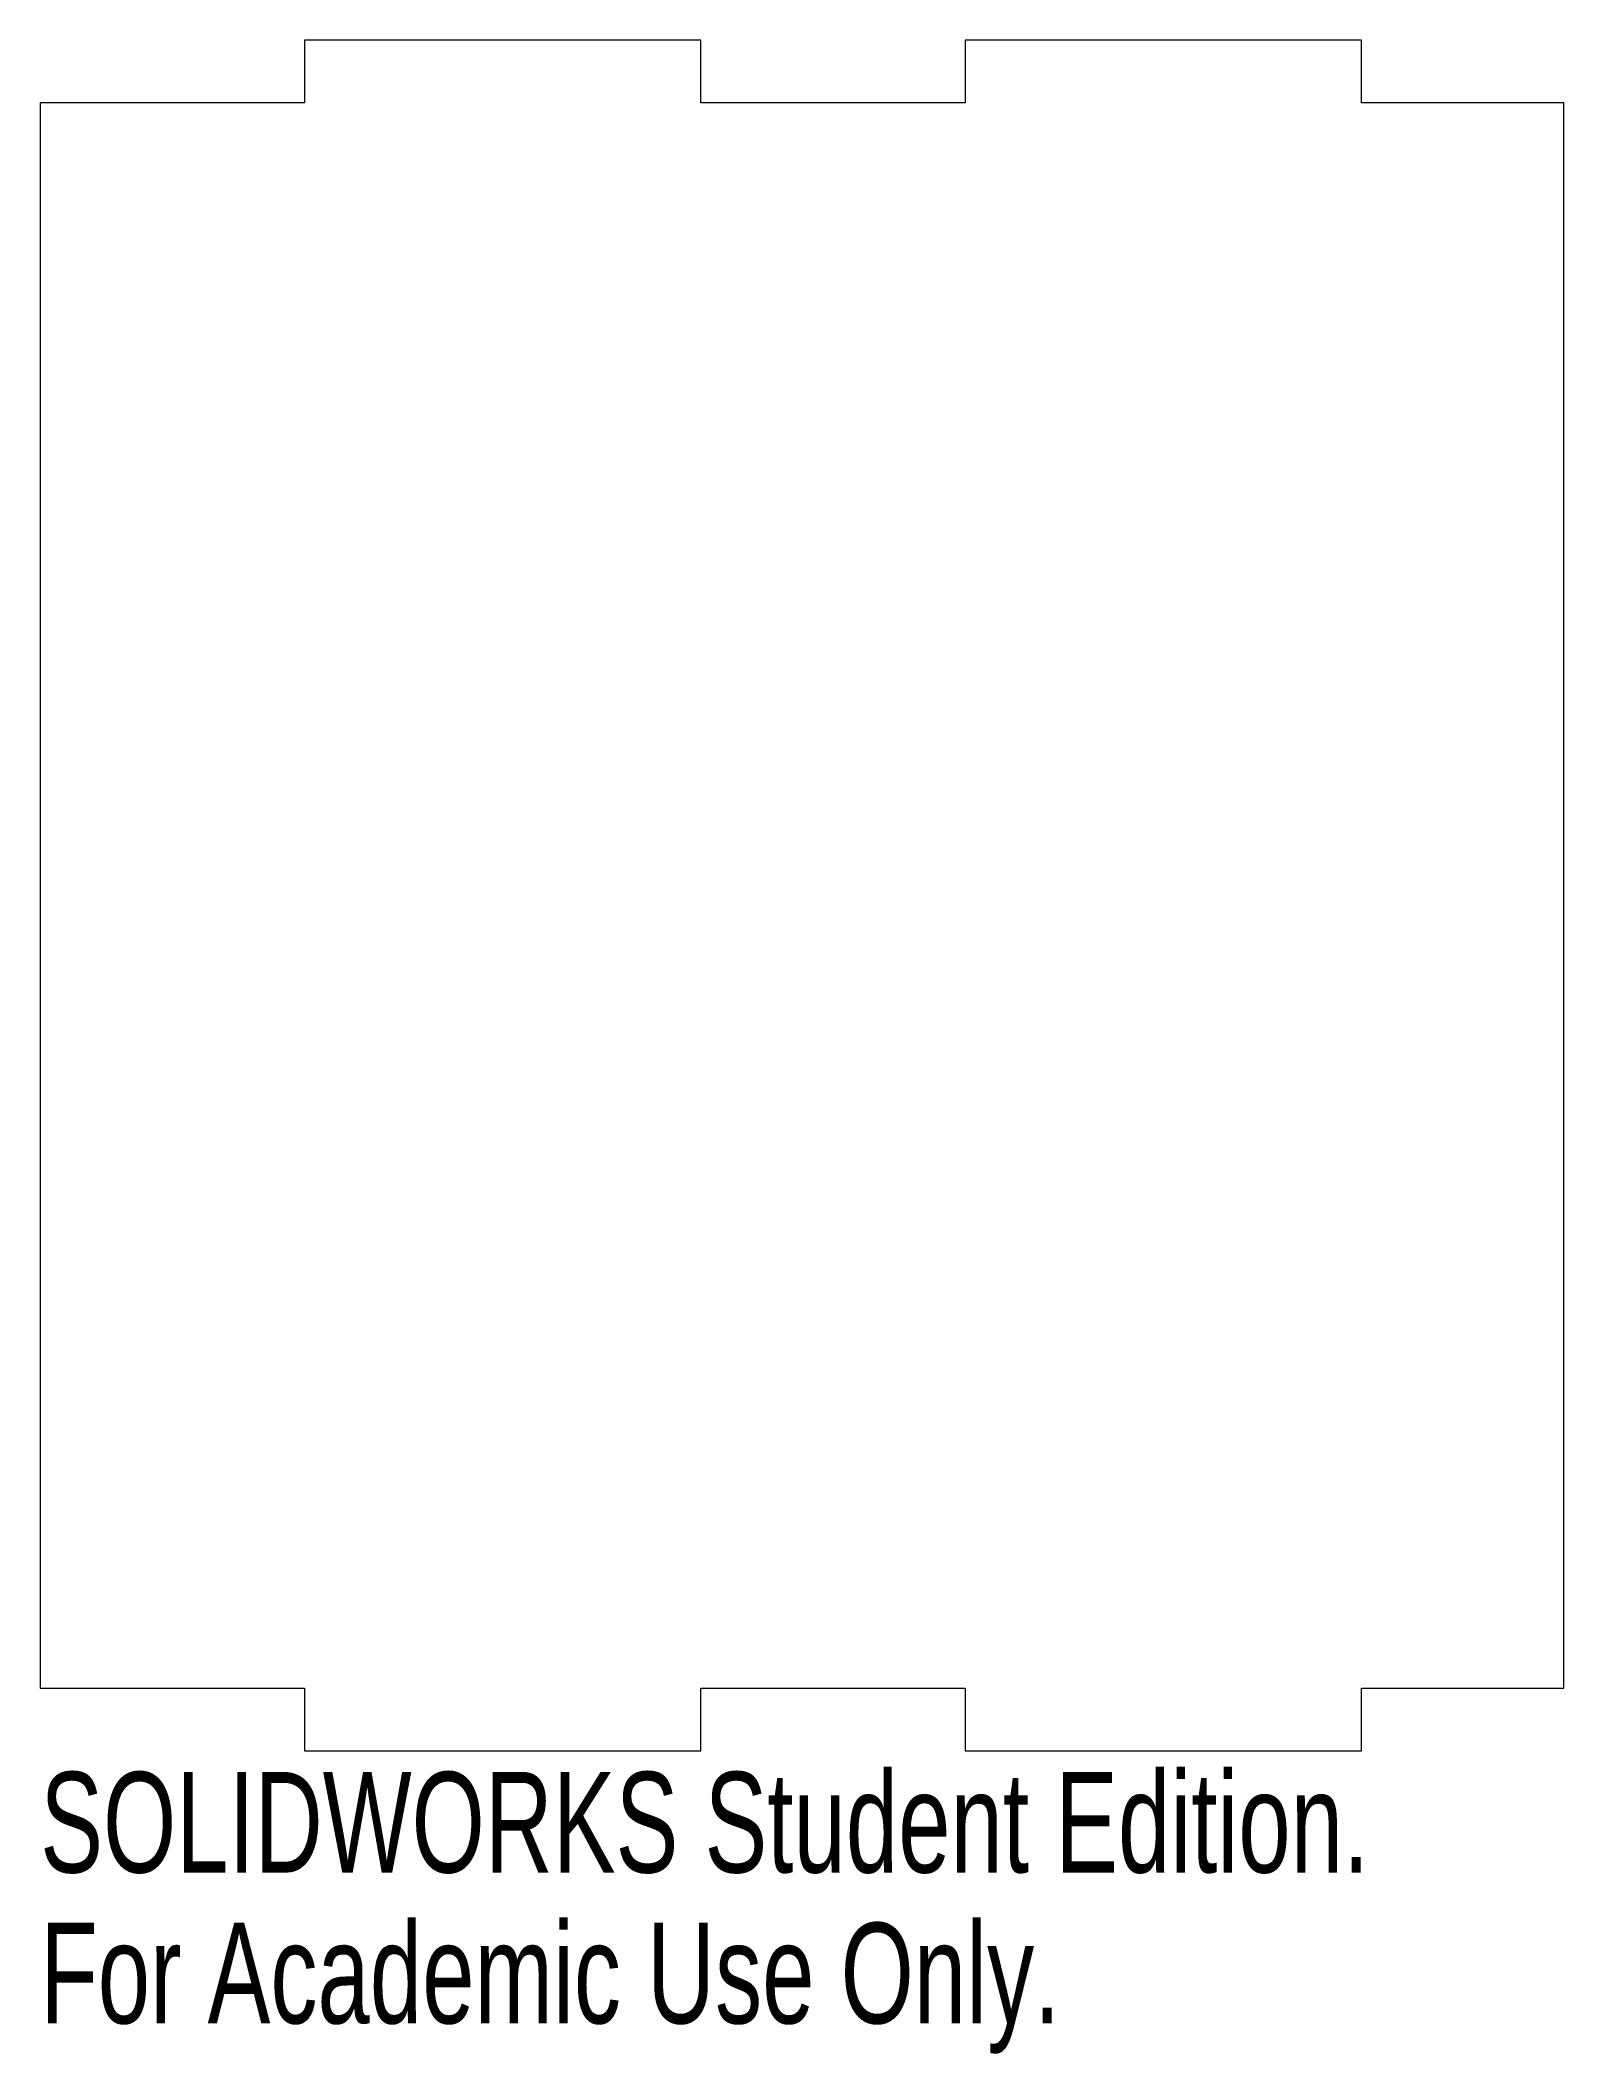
# Model space of a CAD drawing. Header units: inches. Extents: x -1.5 to 1.38, y -2.19 to 1.62.
import ezdxf

# ---------------------------------------------------------------- set-up
doc = ezdxf.new("R2010")
doc.units = ezdxf.units.IN
doc.header["$MEASUREMENT"] = 0
doc.styles.add('SLDTEXTSTYLE0', font='TXT', dxfattribs={"width": 0.7})

msp = doc.modelspace()

# ---------------------------------------------------------------- linework, layer by layer
at = {"color": 7, "linetype": 'Continuous', "lineweight": 15}
for p, q in [((-1, 1.6181), (-1, 1.5)), ((-0.25, 1.6181), (-1, 1.6181)), ((-0.25, 1.5), (-0.25, 1.6181)), ((0.25, 1.6181), (0.25, 1.5)), ((1, 1.6181), (0.25, 1.6181)), ((1, 1.5), (1, 1.6181)), ((-1.5, 1.5), (-1.5, -1.5)), ((-1, 1.5), (-1.5, 1.5)), ((0.25, 1.5), (-0.25, 1.5)), ((1.383, 1.5), (1, 1.5)), ((1.383, -1.5), (1.383, 1.5)), ((-1.5, -1.5), (-1, -1.5)), ((-1, -1.5), (-1, -1.6181)), ((-0.25, -1.5), (0.25, -1.5)), ((-0.25, -1.6181), (-0.25, -1.5)), ((0.25, -1.5), (0.25, -1.6181)), ((1, -1.5), (1.383, -1.5)), ((1, -1.6181), (1, -1.5)), ((-1, -1.6181), (-0.25, -1.6181)), ((0.25, -1.6181), (1, -1.6181))]:
    msp.add_line(p, q, dxfattribs=at)

# ---------------------------------------------------------------- texts
at = {"color": 7, "linetype": 'Continuous', "char_height": 0.1903, "attachment_point": 1, "style": 'SLDTEXTSTYLE0'}
for s, insert in [('SOLIDWORKS Student Edition.', (-1.5, -1.6583)), ('For Academic Use Only.', (-1.5, -1.9437))]:
    msp.add_mtext(s, dxfattribs=dict(at, insert=insert))

doc.saveas('drawing.dxf')
